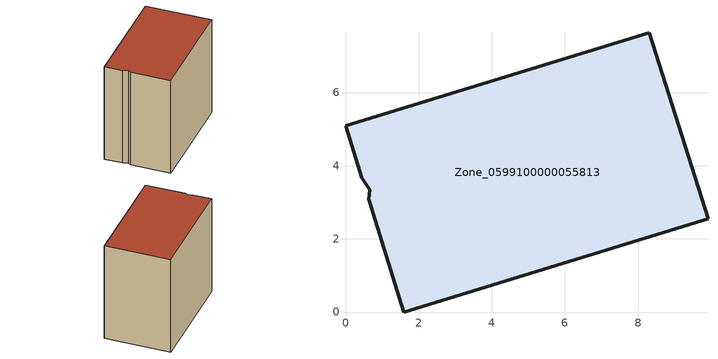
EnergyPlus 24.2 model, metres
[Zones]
Zone_0599100000055813
 floor ground (C_G): 0.66,3.35 0.45,3.67 0,5.09 8.31,7.63 9.91,2.55 1.59,0 0.63,3.08 z0
 wall outside (C_F): 1.59,0 9.91,2.55 8.31,7.63 0,5.09 0.45,3.67 0.66,3.35 0.63,3.08 1.59,0 z0:8.41
 roof outside (C_R): 0.45,3.67 0.66,3.35 0.63,3.08 1.59,0 9.91,2.55 8.31,7.63 0,5.09 z8.41
[BUILDING]
Pand.0599100000055813: North Axis=0; Terrain=City; Loads Convergence Tolerance Value=0.04; Temperature Convergence Tolerance Value=0.4; Solar Distribution=FullExterior; Maximum Number of Warmup Days=25; Minimum Number of Warmup Days=1
[Site:Location]
Rotterdam.The.Hague.AP_ZH_NLD Design_Conditions: Latitude=51.96; Longitude=4.45; Time Zone=1; Elevation=-4.5
[SITE:GROUNDTEMPERATURE:BUILDINGSURFACE]
18, 18, 18, 18, 18, 18, 18, 18, 18, 18, 18, 18
[MATERIAL] Thermal Absorptance=0.9; Solar Absorptance=0.7; Visible Absorptance=0.7
Name | Roughness | Thickness | Conductivity | Density | Specific Heat
G.TI.1975-1991 | MediumSmooth | 0.15 | 0.288461 | 540 | 1210
F.TI.1975-1991 | Rough | 0.3 | 0.230769 | 1920 | 840
R.TI.1975-1991 | MediumRough | 0.2 | 0.153846 | 1500 | 1000
[CONSTRUCTION]
C_G: G.TI.1975-1991
C_F: F.TI.1975-1991
C_R: R.TI.1975-1991
[ZONE]
Zone_0599100000055813: Type=1; Multiplier=1; Ceiling Height=Autocalculate; Volume=Autocalculate; Floor Area=autocalculate; Part of Total Floor Area=Yes
[ZONEINFILTRATION:DESIGNFLOWRATE]
Infil_Zone_0599100000055813: Zone or ZoneList or Space or SpaceList=Zone_0599100000055813; Schedule=AlwaysOn; Design Flow Rate Calculation Method=Flow/Area; Flow Rate per Floor Area=0.003; Constant Term Coefficient=1; Temperature Term Coefficient=0; Velocity Term Coefficient=0; Velocity Squared Term Coefficient=0
[HVACTEMPLATE:ZONE:IDEALLOADSAIRSYSTEM]
Zone_0599100000055813: Maximum Heating Supply Air Temperature=50; Minimum Cooling Supply Air Temperature=13; Maximum Heating Supply Air Humidity Ratio=0.0156; Minimum Cooling Supply Air Humidity Ratio=0.0077; Heating Limit=NoLimit; Cooling Limit=NoLimit; Dehumidification Control Type=ConstantSensibleHeatRatio; Cooling Sensible Heat Ratio=0.7; Dehumidification Setpoint=60; Humidification Control Type=None; Humidification Setpoint=30; Outdoor Air Method=None; Outdoor Air Flow Rate per Person=0.00944; Outdoor Air Flow Rate per Zone Floor Area=0; Outdoor Air Flow Rate per Zone=0; Demand Controlled Ventilation Type=None; Outdoor Air Economizer Type=NoEconomizer; Heat Recovery Type=None; Sensible Heat Recovery Effectiveness=0.7; Latent Heat Recovery Effectiveness=0.65
[ZONECONTROL:THERMOSTAT]
ThermostatControl_Zone_0599100000055813: Zone or ZoneList=Zone_0599100000055813; Control Type Schedule=DualSetpointControlType; Control 1=Thermostat_Zone_0599100000055813; Temperature Difference Between Cutout And Setpoint=0
[THERMOSTATSETPOINT:DUALSETPOINT]
Thermostat_Zone_0599100000055813: Heating Setpoint Temperature Schedule=HeatingSetpoint_Zone_0599100000055813; Cooling Setpoint Temperature Schedule=CoolingSetpoint_Zone_0599100000055813
[SCHEDULE:COMPACT]
HeatingSetpoint_Zone_0599100000055813: Through: 12/31, For: AllDays, Until: 24:00, 21
CoolingSetpoint_Zone_0599100000055813: Through: 12/31, For: AllDays, Until: 24:00, 24
DualSetpointControlType: Through: 12/31, For: AllDays, Until: 24:00, 4
AlwaysOn: Through: 12/31, For: AllDays, Until: 24:00, 1
